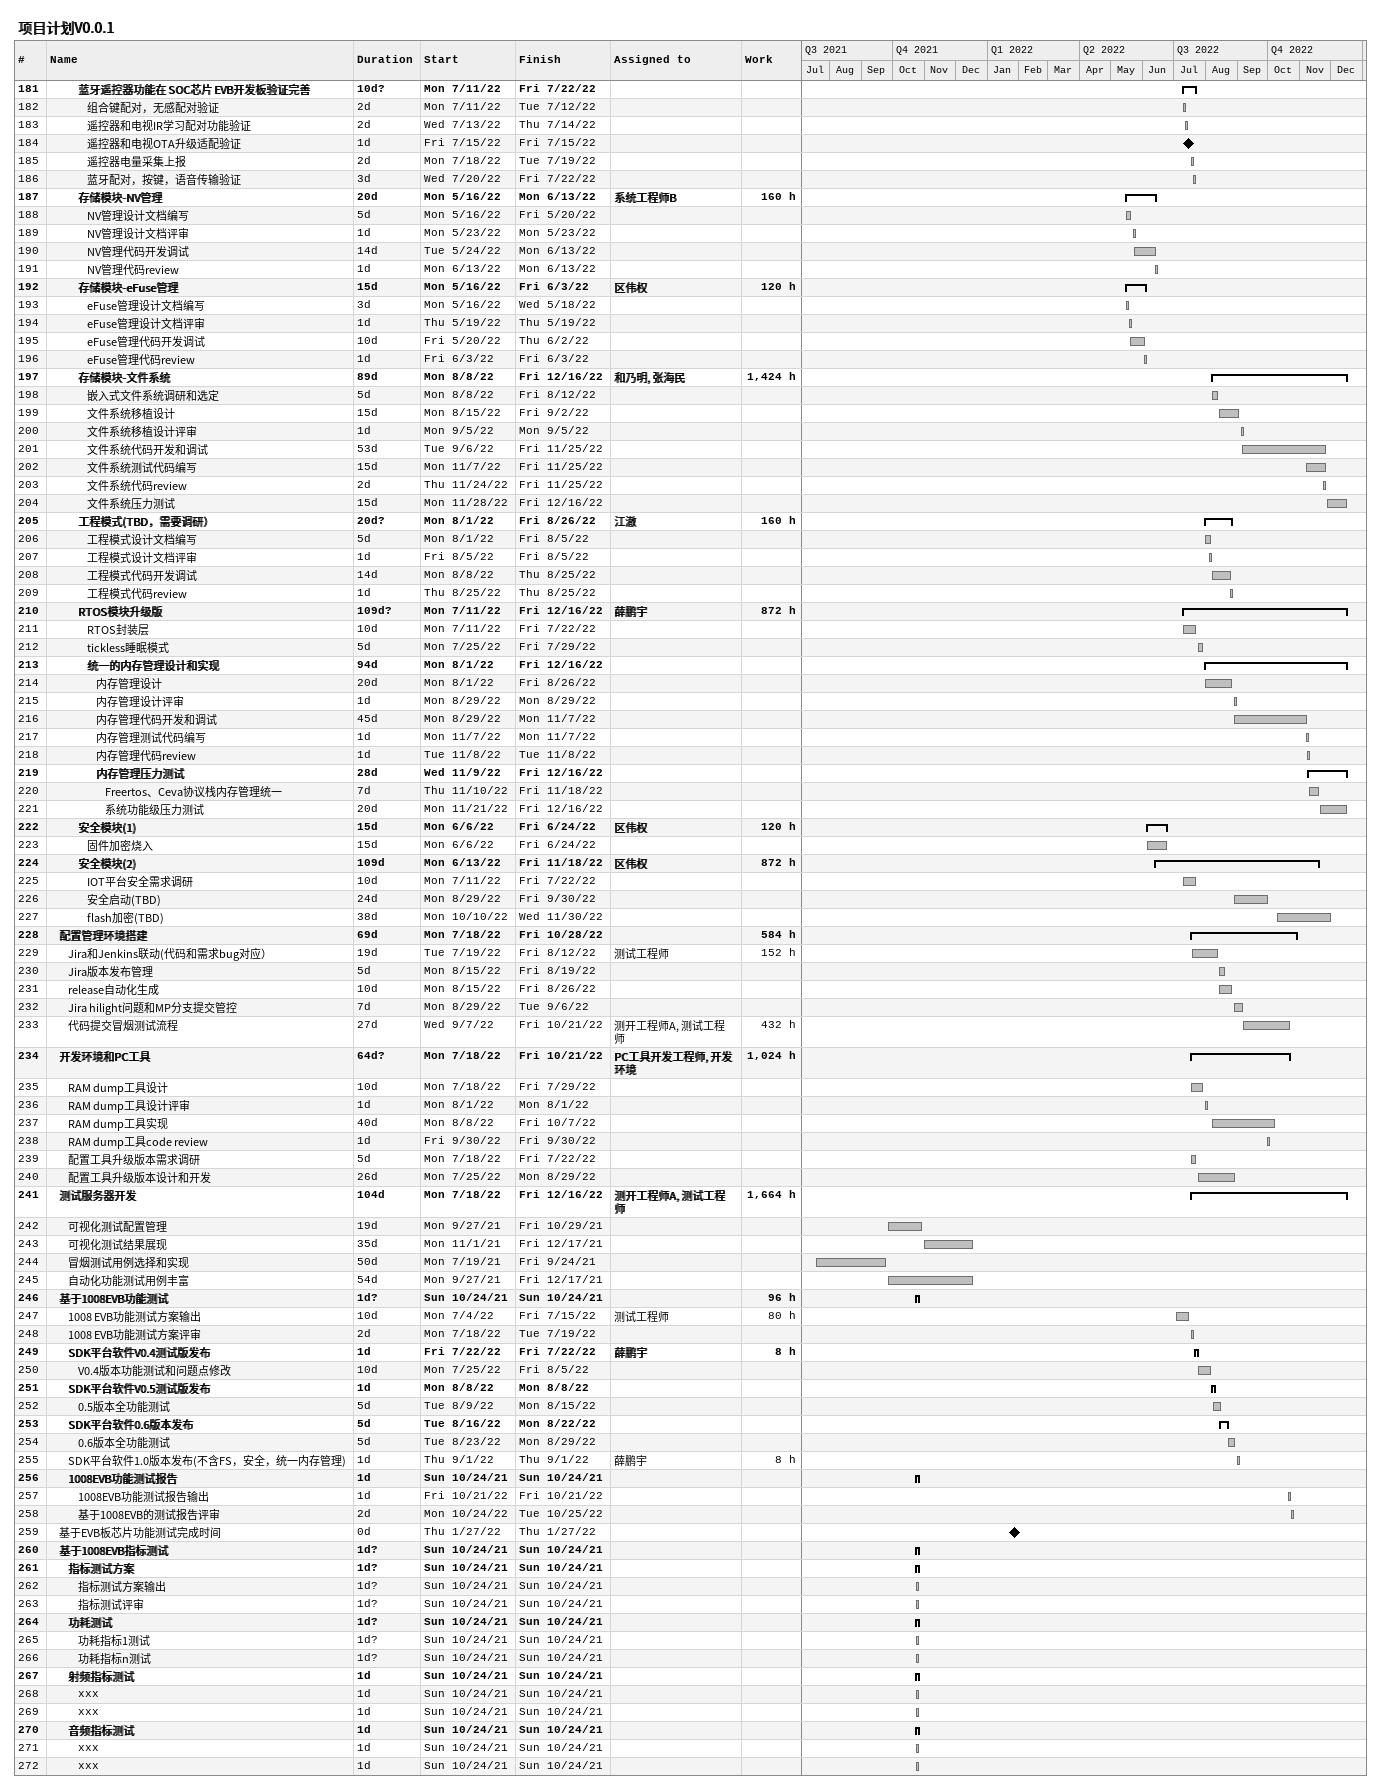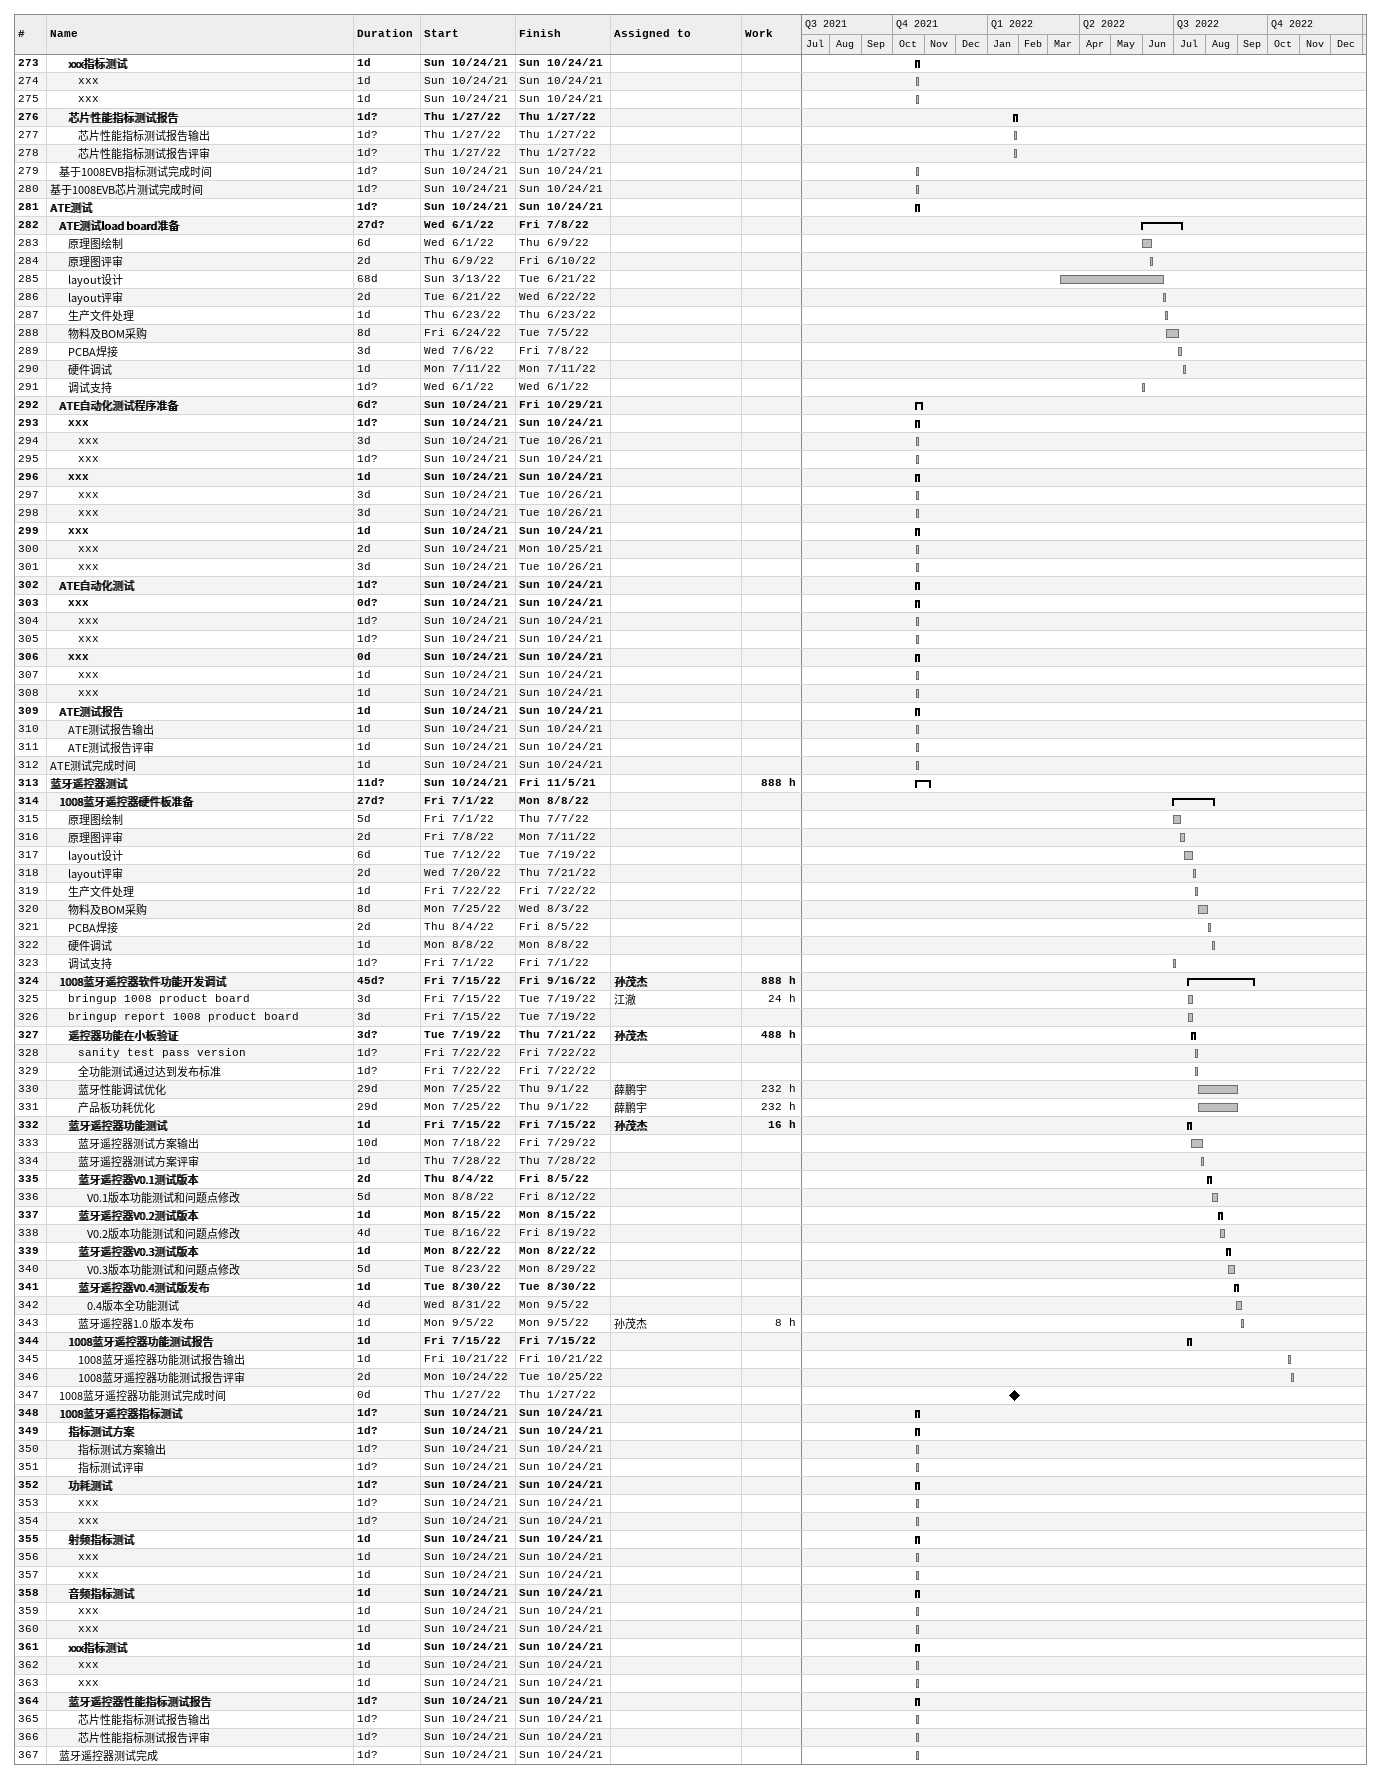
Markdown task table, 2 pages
项目计划V0.0.1

| ID | Level | Task | Duration | Start | Finish | Resources | Work (h) |
|---|---|---|---|---|---|---|---|
| 181 | 4 | **蓝牙遥控器功能在 SOC芯片 EVB开发板验证完善** | 10d? | 2022-07-11 | 2022-07-22 |  |  |
| 182 | 5 | 组合键配对，无感配对验证 | 2d | 2022-07-11 | 2022-07-12 |  |  |
| 183 | 5 | 遥控器和电视IR学习配对功能验证 | 2d | 2022-07-13 | 2022-07-14 |  |  |
| 184 | 5 | 遥控器和电视OTA升级适配验证 | 1d | 2022-07-15 | 2022-07-15 |  |  |
| 185 | 5 | 遥控器电量采集上报 | 2d | 2022-07-18 | 2022-07-19 |  |  |
| 186 | 5 | 蓝牙配对，按键，语音传输验证 | 3d | 2022-07-20 | 2022-07-22 |  |  |
| 187 | 4 | **存储模块-NV管理** | 20d | 2022-05-16 | 2022-06-13 | 系统工程师B | 160 |
| 188 | 5 | NV管理设计文档编写 | 5d | 2022-05-16 | 2022-05-20 |  |  |
| 189 | 5 | NV管理设计文档评审 | 1d | 2022-05-23 | 2022-05-23 |  |  |
| 190 | 5 | NV管理代码开发调试 | 14d | 2022-05-24 | 2022-06-13 |  |  |
| 191 | 5 | NV管理代码review | 1d | 2022-06-13 | 2022-06-13 |  |  |
| 192 | 4 | **存储模块-eFuse管理** | 15d | 2022-05-16 | 2022-06-03 | 区伟权 | 120 |
| 193 | 5 | eFuse管理设计文档编写 | 3d | 2022-05-16 | 2022-05-18 |  |  |
| 194 | 5 | eFuse管理设计文档评审 | 1d | 2022-05-19 | 2022-05-19 |  |  |
| 195 | 5 | eFuse管理代码开发调试 | 10d | 2022-05-20 | 2022-06-02 |  |  |
| 196 | 5 | eFuse管理代码review | 1d | 2022-06-03 | 2022-06-03 |  |  |
| 197 | 4 | **存储模块-文件系统** | 89d | 2022-08-08 | 2022-12-16 | 和乃明, 张海民 | 1424 |
| 198 | 5 | 嵌入式文件系统调研和选定 | 5d | 2022-08-08 | 2022-08-12 |  |  |
| 199 | 5 | 文件系统移植设计 | 15d | 2022-08-15 | 2022-09-02 |  |  |
| 200 | 5 | 文件系统移植设计评审 | 1d | 2022-09-05 | 2022-09-05 |  |  |
| 201 | 5 | 文件系统代码开发和调试 | 53d | 2022-09-06 | 2022-11-25 |  |  |
| 202 | 5 | 文件系统测试代码编写 | 15d | 2022-11-07 | 2022-11-25 |  |  |
| 203 | 5 | 文件系统代码review | 2d | 2022-11-24 | 2022-11-25 |  |  |
| 204 | 5 | 文件系统压力测试 | 15d | 2022-11-28 | 2022-12-16 |  |  |
| 205 | 4 | **工程模式(TBD，需要调研）** | 20d? | 2022-08-01 | 2022-08-26 | 江澈 | 160 |
| 206 | 5 | 工程模式设计文档编写 | 5d | 2022-08-01 | 2022-08-05 |  |  |
| 207 | 5 | 工程模式设计文档评审 | 1d | 2022-08-05 | 2022-08-05 |  |  |
| 208 | 5 | 工程模式代码开发调试 | 14d | 2022-08-08 | 2022-08-25 |  |  |
| 209 | 5 | 工程模式代码review | 1d | 2022-08-25 | 2022-08-25 |  |  |
| 210 | 4 | **RTOS模块升级版** | 109d? | 2022-07-11 | 2022-12-16 | 薛鹏宇 | 872 |
| 211 | 5 | RTOS封装层 | 10d | 2022-07-11 | 2022-07-22 |  |  |
| 212 | 5 | tickless睡眠模式 | 5d | 2022-07-25 | 2022-07-29 |  |  |
| 213 | 5 | **统一的内存管理设计和实现** | 94d | 2022-08-01 | 2022-12-16 |  |  |
| 214 | 6 | 内存管理设计 | 20d | 2022-08-01 | 2022-08-26 |  |  |
| 215 | 6 | 内存管理设计评审 | 1d | 2022-08-29 | 2022-08-29 |  |  |
| 216 | 6 | 内存管理代码开发和调试 | 45d | 2022-08-29 | 2022-11-07 |  |  |
| 217 | 6 | 内存管理测试代码编写 | 1d | 2022-11-07 | 2022-11-07 |  |  |
| 218 | 6 | 内存管理代码review | 1d | 2022-11-08 | 2022-11-08 |  |  |
| 219 | 6 | **内存管理压力测试** | 28d | 2022-11-09 | 2022-12-16 |  |  |
| 220 | 7 | Freertos、Ceva协议栈内存管理统一 | 7d | 2022-11-10 | 2022-11-18 |  |  |
| 221 | 7 | 系统功能级压力测试 | 20d | 2022-11-21 | 2022-12-16 |  |  |
| 222 | 4 | **安全模块(1)** | 15d | 2022-06-06 | 2022-06-24 | 区伟权 | 120 |
| 223 | 5 | 固件加密烧入 | 15d | 2022-06-06 | 2022-06-24 |  |  |
| 224 | 4 | **安全模块(2)** | 109d | 2022-06-13 | 2022-11-18 | 区伟权 | 872 |
| 225 | 5 | IOT平台安全需求调研 | 10d | 2022-07-11 | 2022-07-22 |  |  |
| 226 | 5 | 安全启动(TBD) | 24d | 2022-08-29 | 2022-09-30 |  |  |
| 227 | 5 | flash加密(TBD) | 38d | 2022-10-10 | 2022-11-30 |  |  |
| 228 | 2 | **配置管理环境搭建** | 69d | 2022-07-18 | 2022-10-28 |  | 584 |
| 229 | 3 | Jira和Jenkins联动(代码和需求bug对应） | 19d | 2022-07-19 | 2022-08-12 | 测试工程师 | 152 |
| 230 | 3 | Jira版本发布管理 | 5d | 2022-08-15 | 2022-08-19 |  |  |
| 231 | 3 | release自动化生成 | 10d | 2022-08-15 | 2022-08-26 |  |  |
| 232 | 3 | Jira hilight问题和MP分支提交管控 | 7d | 2022-08-29 | 2022-09-06 |  |  |
| 233 | 3 | 代码提交冒烟测试流程 | 27d | 2022-09-07 | 2022-10-21 | 测开工程师A, 测试工程师 | 432 |
| 234 | 2 | **开发环境和PC工具** | 64d? | 2022-07-18 | 2022-10-21 | PC工具开发工程师, 开发环境 | 1024 |
| 235 | 3 | RAM dump工具设计 | 10d | 2022-07-18 | 2022-07-29 |  |  |
| 236 | 3 | RAM dump工具设计评审 | 1d | 2022-08-01 | 2022-08-01 |  |  |
| 237 | 3 | RAM dump工具实现 | 40d | 2022-08-08 | 2022-10-07 |  |  |
| 238 | 3 | RAM dump工具code review | 1d | 2022-09-30 | 2022-09-30 |  |  |
| 239 | 3 | 配置工具升级版本需求调研 | 5d | 2022-07-18 | 2022-07-22 |  |  |
| 240 | 3 | 配置工具升级版本设计和开发 | 26d | 2022-07-25 | 2022-08-29 |  |  |
| 241 | 2 | **测试服务器开发** | 104d | 2022-07-18 | 2022-12-16 | 测开工程师A, 测试工程师 | 1664 |
| 242 | 3 | 可视化测试配置管理 | 19d | 2021-09-27 | 2021-10-29 |  |  |
| 243 | 3 | 可视化测试结果展现 | 35d | 2021-11-01 | 2021-12-17 |  |  |
| 244 | 3 | 冒烟测试用例选择和实现 | 50d | 2021-07-19 | 2021-09-24 |  |  |
| 245 | 3 | 自动化功能测试用例丰富 | 54d | 2021-09-27 | 2021-12-17 |  |  |
| 246 | 2 | **基于1008EVB功能测试** | 1d? | 2021-10-24 | 2021-10-24 |  | 96 |
| 247 | 3 | 1008 EVB功能测试方案输出 | 10d | 2022-07-04 | 2022-07-15 | 测试工程师 | 80 |
| 248 | 3 | 1008 EVB功能测试方案评审 | 2d | 2022-07-18 | 2022-07-19 |  |  |
| 249 | 3 | **SDK平台软件V0.4测试版发布** | 1d | 2022-07-22 | 2022-07-22 | 薛鹏宇 | 8 |
| 250 | 4 | V0.4版本功能测试和问题点修改 | 10d | 2022-07-25 | 2022-08-05 |  |  |
| 251 | 3 | **SDK平台软件V0.5测试版发布** | 1d | 2022-08-08 | 2022-08-08 |  |  |
| 252 | 4 | 0.5版本全功能测试 | 5d | 2022-08-09 | 2022-08-15 |  |  |
| 253 | 3 | **SDK平台软件0.6版本发布** | 5d | 2022-08-16 | 2022-08-22 |  |  |
| 254 | 4 | 0.6版本全功能测试 | 5d | 2022-08-23 | 2022-08-29 |  |  |
| 255 | 3 | SDK平台软件1.0版本发布(不含FS，安全，统一内存管理) | 1d | 2022-09-01 | 2022-09-01 | 薛鹏宇 | 8 |
| 256 | 3 | **1008EVB功能测试报告** | 1d | 2021-10-24 | 2021-10-24 |  |  |
| 257 | 4 | 1008EVB功能测试报告输出 | 1d | 2022-10-21 | 2022-10-21 |  |  |
| 258 | 4 | 基于1008EVB的测试报告评审 | 2d | 2022-10-24 | 2022-10-25 |  |  |
| 259 | 2 | 基于EVB板芯片功能测试完成时间 | 0d | 2022-01-27 | 2022-01-27 |  |  |
| 260 | 2 | **基于1008EVB指标测试** | 1d? | 2021-10-24 | 2021-10-24 |  |  |
| 261 | 3 | **指标测试方案** | 1d? | 2021-10-24 | 2021-10-24 |  |  |
| 262 | 4 | 指标测试方案输出 | 1d? | 2021-10-24 | 2021-10-24 |  |  |
| 263 | 4 | 指标测试评审 | 1d? | 2021-10-24 | 2021-10-24 |  |  |
| 264 | 3 | **功耗测试** | 1d? | 2021-10-24 | 2021-10-24 |  |  |
| 265 | 4 | 功耗指标1测试 | 1d? | 2021-10-24 | 2021-10-24 |  |  |
| 266 | 4 | 功耗指标n测试 | 1d? | 2021-10-24 | 2021-10-24 |  |  |
| 267 | 3 | **射频指标测试** | 1d | 2021-10-24 | 2021-10-24 |  |  |
| 268 | 4 | xxx | 1d | 2021-10-24 | 2021-10-24 |  |  |
| 269 | 4 | xxx | 1d | 2021-10-24 | 2021-10-24 |  |  |
| 270 | 3 | **音频指标测试** | 1d | 2021-10-24 | 2021-10-24 |  |  |
| 271 | 4 | xxx | 1d | 2021-10-24 | 2021-10-24 |  |  |
| 272 | 4 | xxx | 1d | 2021-10-24 | 2021-10-24 |  |  |
| 273 | 3 | **xxx指标测试** | 1d | 2021-10-24 | 2021-10-24 |  |  |
| 274 | 4 | xxx | 1d | 2021-10-24 | 2021-10-24 |  |  |
| 275 | 4 | xxx | 1d | 2021-10-24 | 2021-10-24 |  |  |
| 276 | 3 | **芯片性能指标测试报告** | 1d? | 2022-01-27 | 2022-01-27 |  |  |
| 277 | 4 | 芯片性能指标测试报告输出 | 1d? | 2022-01-27 | 2022-01-27 |  |  |
| 278 | 4 | 芯片性能指标测试报告评审 | 1d? | 2022-01-27 | 2022-01-27 |  |  |
| 279 | 2 | 基于1008EVB指标测试完成时间 | 1d? | 2021-10-24 | 2021-10-24 |  |  |
| 280 | 1 | 基于1008EVB芯片测试完成时间 | 1d? | 2021-10-24 | 2021-10-24 |  |  |
| 281 | 1 | **ATE测试** | 1d? | 2021-10-24 | 2021-10-24 |  |  |
| 282 | 2 | **ATE测试load board准备** | 27d? | 2022-06-01 | 2022-07-08 |  |  |
| 283 | 3 | 原理图绘制 | 6d | 2022-06-01 | 2022-06-09 |  |  |
| 284 | 3 | 原理图评审 | 2d | 2022-06-09 | 2022-06-10 |  |  |
| 285 | 3 | layout设计 | 68d | 2022-03-13 | 2022-06-21 |  |  |
| 286 | 3 | layout评审 | 2d | 2022-06-21 | 2022-06-22 |  |  |
| 287 | 3 | 生产文件处理 | 1d | 2022-06-23 | 2022-06-23 |  |  |
| 288 | 3 | 物料及BOM采购 | 8d | 2022-06-24 | 2022-07-05 |  |  |
| 289 | 3 | PCBA焊接 | 3d | 2022-07-06 | 2022-07-08 |  |  |
| 290 | 3 | 硬件调试 | 1d | 2022-07-11 | 2022-07-11 |  |  |
| 291 | 3 | 调试支持 | 1d? | 2022-06-01 | 2022-06-01 |  |  |
| 292 | 2 | **ATE自动化测试程序准备** | 6d? | 2021-10-24 | 2021-10-29 |  |  |
| 293 | 3 | **xxx** | 1d? | 2021-10-24 | 2021-10-24 |  |  |
| 294 | 4 | xxx | 3d | 2021-10-24 | 2021-10-26 |  |  |
| 295 | 4 | xxx | 1d? | 2021-10-24 | 2021-10-24 |  |  |
| 296 | 3 | **xxx** | 1d | 2021-10-24 | 2021-10-24 |  |  |
| 297 | 4 | xxx | 3d | 2021-10-24 | 2021-10-26 |  |  |
| 298 | 4 | xxx | 3d | 2021-10-24 | 2021-10-26 |  |  |
| 299 | 3 | **xxx** | 1d | 2021-10-24 | 2021-10-24 |  |  |
| 300 | 4 | xxx | 2d | 2021-10-24 | 2021-10-25 |  |  |
| 301 | 4 | xxx | 3d | 2021-10-24 | 2021-10-26 |  |  |
| 302 | 2 | **ATE自动化测试** | 1d? | 2021-10-24 | 2021-10-24 |  |  |
| 303 | 3 | **xxx** | 0d? | 2021-10-24 | 2021-10-24 |  |  |
| 304 | 4 | xxx | 1d? | 2021-10-24 | 2021-10-24 |  |  |
| 305 | 4 | xxx | 1d? | 2021-10-24 | 2021-10-24 |  |  |
| 306 | 3 | **xxx** | 0d | 2021-10-24 | 2021-10-24 |  |  |
| 307 | 4 | xxx | 1d | 2021-10-24 | 2021-10-24 |  |  |
| 308 | 4 | xxx | 1d | 2021-10-24 | 2021-10-24 |  |  |
| 309 | 2 | **ATE测试报告** | 1d | 2021-10-24 | 2021-10-24 |  |  |
| 310 | 3 | ATE测试报告输出 | 1d | 2021-10-24 | 2021-10-24 |  |  |
| 311 | 3 | ATE测试报告评审 | 1d | 2021-10-24 | 2021-10-24 |  |  |
| 312 | 1 | ATE测试完成时间 | 1d | 2021-10-24 | 2021-10-24 |  |  |
| 313 | 1 | **蓝牙遥控器测试** | 11d? | 2021-10-24 | 2021-11-05 |  | 888 |
| 314 | 2 | **1008蓝牙遥控器硬件板准备** | 27d? | 2022-07-01 | 2022-08-08 |  |  |
| 315 | 3 | 原理图绘制 | 5d | 2022-07-01 | 2022-07-07 |  |  |
| 316 | 3 | 原理图评审 | 2d | 2022-07-08 | 2022-07-11 |  |  |
| 317 | 3 | layout设计 | 6d | 2022-07-12 | 2022-07-19 |  |  |
| 318 | 3 | layout评审 | 2d | 2022-07-20 | 2022-07-21 |  |  |
| 319 | 3 | 生产文件处理 | 1d | 2022-07-22 | 2022-07-22 |  |  |
| 320 | 3 | 物料及BOM采购 | 8d | 2022-07-25 | 2022-08-03 |  |  |
| 321 | 3 | PCBA焊接 | 2d | 2022-08-04 | 2022-08-05 |  |  |
| 322 | 3 | 硬件调试 | 1d | 2022-08-08 | 2022-08-08 |  |  |
| 323 | 3 | 调试支持 | 1d? | 2022-07-01 | 2022-07-01 |  |  |
| 324 | 2 | **1008蓝牙遥控器软件功能开发调试** | 45d? | 2022-07-15 | 2022-09-16 | 孙茂杰 | 888 |
| 325 | 3 | bringup 1008 product board | 3d | 2022-07-15 | 2022-07-19 | 江澈 | 24 |
| 326 | 3 | bringup report 1008 product board | 3d | 2022-07-15 | 2022-07-19 |  |  |
| 327 | 3 | **遥控器功能在小板验证** | 3d? | 2022-07-19 | 2022-07-21 | 孙茂杰 | 488 |
| 328 | 4 | sanity test pass version | 1d? | 2022-07-22 | 2022-07-22 |  |  |
| 329 | 4 | 全功能测试通过达到发布标准 | 1d? | 2022-07-22 | 2022-07-22 |  |  |
| 330 | 4 | 蓝牙性能调试优化 | 29d | 2022-07-25 | 2022-09-01 | 薛鹏宇 | 232 |
| 331 | 4 | 产品板功耗优化 | 29d | 2022-07-25 | 2022-09-01 | 薛鹏宇 | 232 |
| 332 | 3 | **蓝牙遥控器功能测试** | 1d | 2022-07-15 | 2022-07-15 | 孙茂杰 | 16 |
| 333 | 4 | 蓝牙遥控器测试方案输出 | 10d | 2022-07-18 | 2022-07-29 |  |  |
| 334 | 4 | 蓝牙遥控器测试方案评审 | 1d | 2022-07-28 | 2022-07-28 |  |  |
| 335 | 4 | **蓝牙遥控器V0.1测试版本** | 2d | 2022-08-04 | 2022-08-05 |  |  |
| 336 | 5 | V0.1版本功能测试和问题点修改 | 5d | 2022-08-08 | 2022-08-12 |  |  |
| 337 | 4 | **蓝牙遥控器V0.2测试版本** | 1d | 2022-08-15 | 2022-08-15 |  |  |
| 338 | 5 | V0.2版本功能测试和问题点修改 | 4d | 2022-08-16 | 2022-08-19 |  |  |
| 339 | 4 | **蓝牙遥控器V0.3测试版本** | 1d | 2022-08-22 | 2022-08-22 |  |  |
| 340 | 5 | V0.3版本功能测试和问题点修改 | 5d | 2022-08-23 | 2022-08-29 |  |  |
| 341 | 4 | **蓝牙遥控器V0.4测试版发布** | 1d | 2022-08-30 | 2022-08-30 |  |  |
| 342 | 5 | 0.4版本全功能测试 | 4d | 2022-08-31 | 2022-09-05 |  |  |
| 343 | 4 | 蓝牙遥控器1.0 版本发布 | 1d | 2022-09-05 | 2022-09-05 | 孙茂杰 | 8 |
| 344 | 3 | **1008蓝牙遥控器功能测试报告** | 1d | 2022-07-15 | 2022-07-15 |  |  |
| 345 | 4 | 1008蓝牙遥控器功能测试报告输出 | 1d | 2022-10-21 | 2022-10-21 |  |  |
| 346 | 4 | 1008蓝牙遥控器功能测试报告评审 | 2d | 2022-10-24 | 2022-10-25 |  |  |
| 347 | 2 | 1008蓝牙遥控器功能测试完成时间 | 0d | 2022-01-27 | 2022-01-27 |  |  |
| 348 | 2 | **1008蓝牙遥控器指标测试** | 1d? | 2021-10-24 | 2021-10-24 |  |  |
| 349 | 3 | **指标测试方案** | 1d? | 2021-10-24 | 2021-10-24 |  |  |
| 350 | 4 | 指标测试方案输出 | 1d? | 2021-10-24 | 2021-10-24 |  |  |
| 351 | 4 | 指标测试评审 | 1d? | 2021-10-24 | 2021-10-24 |  |  |
| 352 | 3 | **功耗测试** | 1d? | 2021-10-24 | 2021-10-24 |  |  |
| 353 | 4 | xxx | 1d? | 2021-10-24 | 2021-10-24 |  |  |
| 354 | 4 | xxx | 1d? | 2021-10-24 | 2021-10-24 |  |  |
| 355 | 3 | **射频指标测试** | 1d | 2021-10-24 | 2021-10-24 |  |  |
| 356 | 4 | xxx | 1d | 2021-10-24 | 2021-10-24 |  |  |
| 357 | 4 | xxx | 1d | 2021-10-24 | 2021-10-24 |  |  |
| 358 | 3 | **音频指标测试** | 1d | 2021-10-24 | 2021-10-24 |  |  |
| 359 | 4 | xxx | 1d | 2021-10-24 | 2021-10-24 |  |  |
| 360 | 4 | xxx | 1d | 2021-10-24 | 2021-10-24 |  |  |
| 361 | 3 | **xxx指标测试** | 1d | 2021-10-24 | 2021-10-24 |  |  |
| 362 | 4 | xxx | 1d | 2021-10-24 | 2021-10-24 |  |  |
| 363 | 4 | xxx | 1d | 2021-10-24 | 2021-10-24 |  |  |
| 364 | 3 | **蓝牙遥控器性能指标测试报告** | 1d? | 2021-10-24 | 2021-10-24 |  |  |
| 365 | 4 | 芯片性能指标测试报告输出 | 1d? | 2021-10-24 | 2021-10-24 |  |  |
| 366 | 4 | 芯片性能指标测试报告评审 | 1d? | 2021-10-24 | 2021-10-24 |  |  |
| 367 | 2 | 蓝牙遥控器测试完成 | 1d? | 2021-10-24 | 2021-10-24 |  |  |
